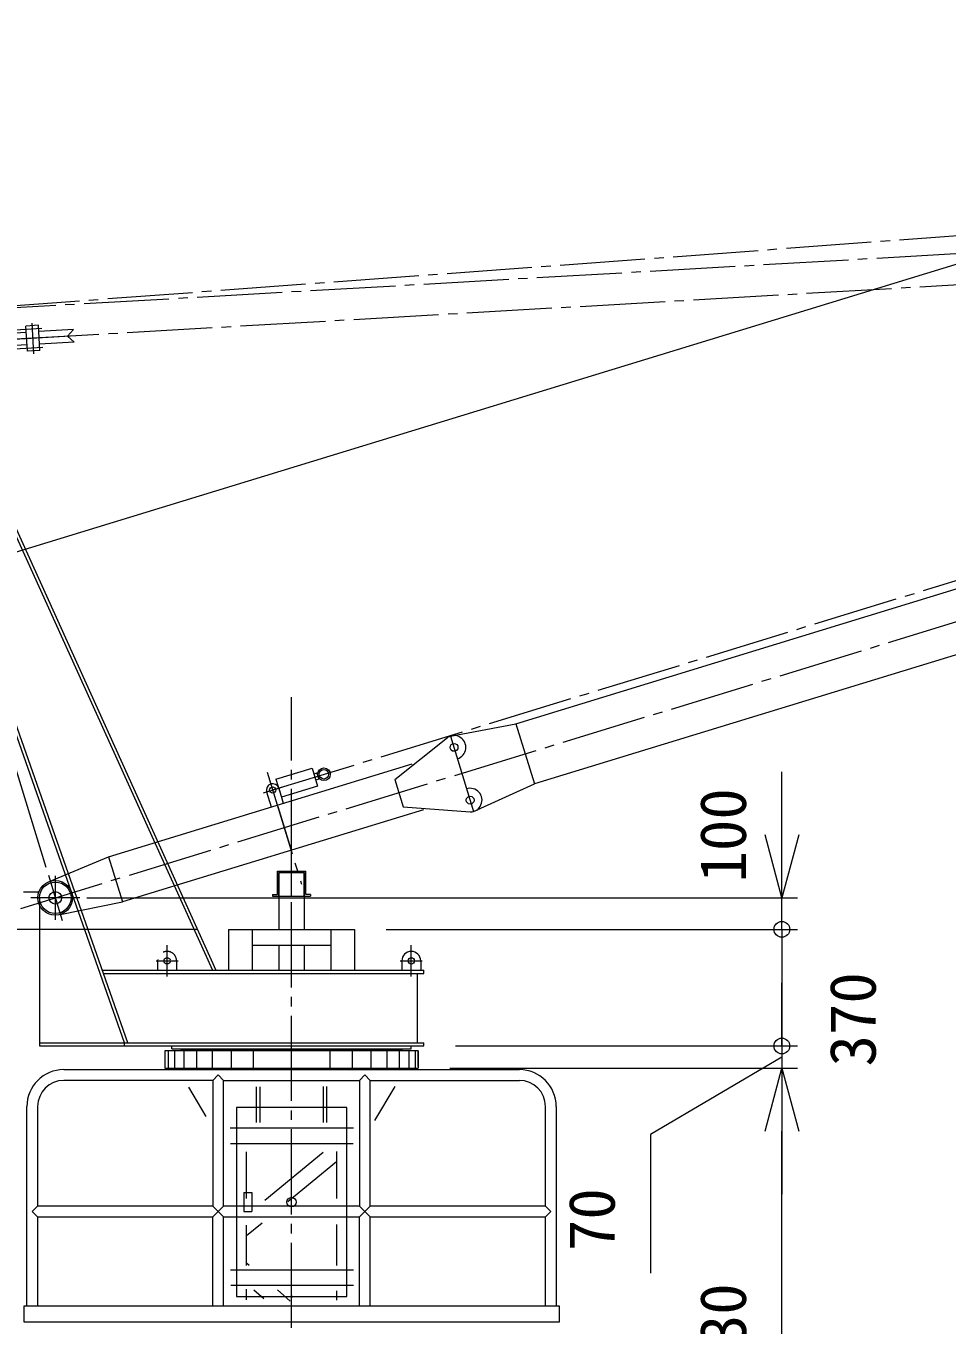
# Model space of a CAD drawing. Units: millimetres, scale not verified. Extents: x -8789 to 8797, y -12359 to 13582.
# Drawn here: x -6610 to -3686, y 4498 to 8618 of the extents above; entities that cross this region are included whole.
import ezdxf
from ezdxf.enums import TextEntityAlignment as Align

# ---------------------------------------------------------------- set-up
doc = ezdxf.new("R2010")
doc.units = ezdxf.units.MM
doc.header["$LTSCALE"] = 30
for name, pattern in [('CHAIN2', [12, 9, -1, 1, -1]), ('DASHED2', [3, 2, -1]), ('USER3', [17.25, 15, -0.75, 0.75, -0.75])]:
    doc.linetypes.add(name, pattern=pattern)
for name, color, linetype, lineweight in [('0-0_0', 7, 'Continuous', 18), ('0-2_12 常用一点鎖線', 3, 'CHAIN2', 18), ('0-3_11 常用破線', 3, 'DASHED2', 18), ('0-4_05 寸法', 7, 'Continuous', 18), ('0-6_10 常用外形線', 3, 'Continuous', 18), ('0-A_07 細線-1', 7, 'Continuous', 18)]:
    doc.layers.add(name, color=color, linetype=linetype, lineweight=lineweight)
doc.styles.add('ＭＳ ゴシック', font='')
doc.styles.get('ＭＳ ゴシック').set_extended_font_data('MS Gothic')

msp = doc.modelspace()

# ---------------------------------------------------------------- linework, layer by layer
at = {"layer": '0-0_0'}
msp.add_lwpolyline([(-5941.66, 4587.66), (-5591.66, 4587.66), (-5591.66, 5187.66), (-5941.66, 5187.66)], close=True, dxfattribs=at)
at = {"layer": '0-2_12 常用一点鎖線'}
for p, q in [((1099.27, 8304.34), (-7016.66, 7702.66)), ((-5826.54, 6194.65), (1096.34, 8313.9)), ((-6625.75, 5819.27), (1277.23, 8238.55)), ((1032.53, 8163.64), (-7016.66, 7702.66)), ((1169.52, 8074.85), (-7016.66, 7602.66)), ((-6584.54, 7578.24), (-6590.16, 7675.61)), ((-6451.36, 7635.27), (-7016.66, 7602.66)), ((-5766.66, 2328.38), (-5766.66, 6488.62)), ((-5843.72, 6250.77), (-5735.13, 5896.05)), ((-5855.23, 6185.87), (-5797.86, 6203.43)), ((-6347.38, 5982.92), (-6303.47, 5839.49)), ((-6538.62, 5924.37), (-6494.71, 5780.94)), ((-6516.66, 5922.54), (-6516.66, 5782.78)), ((-5766.66, 5857.66), (-5766.66, 5932.66)), ((-6617.66, 5871.66), (-6568.28, 5871.66)), ((-6438.63, 5852.66), (-6594.7, 5852.66)), ((-6161.66, 5602.66), (-6161.66, 5702.66)), ((-5386.66, 5602.66), (-5386.66, 5702.66)), ((-6196.66, 5652.66), (-6126.66, 5652.66)), ((-5421.66, 5652.66), (-5351.66, 5652.66))]:
    msp.add_line(p, q, dxfattribs=at)
at = {"layer": '0-3_11 常用破線'}
for p, q in [((-6191.66, 5652.66), (-6191.66, 5622.66)), ((-6131.66, 5652.66), (-6131.66, 5622.66))]:
    msp.add_line(p, q, dxfattribs=at)
msp.add_circle((-6161.66, 5652.66), 10, dxfattribs=at)
msp.add_arc((-6161.66, 5652.66), 30, 0, 180, dxfattribs=at)
at = {"layer": '0-4_05 寸法'}
for p, q in [((-6643.01, 6948.64), (624.11, 9173.27)), ((-6545.94, 5948.28), (-6848.88, 6937.91)), ((-4210.28, 6052.66), (-4210.28, 6252.66)), ((-4210.28, 5852.66), (-4210.28, 6052.66)), ((-6416.66, 5852.66), (-4160.28, 5852.66)), ((-4210.28, 5752.66), (-4210.28, 5852.66)), ((-6066.66, 5752.66), (-8464.83, 5752.66)), ((-6066.66, 5752.66), (-8464.83, 5752.66)), ((-6066.66, 5752.66), (-7772.9, 5752.66)), ((-6066.66, 5752.66), (-7336.53, 5752.66)), ((-5466.66, 5752.66), (-4160.28, 5752.66)), ((-5466.66, 5752.66), (-4160.28, 5752.66)), ((-4210.28, 5752.66), (-4210.28, 5552.66)), ((-4210.28, 5752.66), (-4210.28, 5382.66)), ((-4210.28, 5382.66), (-4210.28, 5582.66)), ((-5246.66, 5382.66), (-4160.28, 5382.66)), ((-5246.66, 5382.66), (-4160.28, 5382.66)), ((-4210.28, 5382.66), (-4210.28, 5312.66)), ((-4210.28, 5382.66), (-4210.28, 5312.66)), ((-5264.66, 5312.66), (-4160.28, 5312.66)), ((-5264.66, 5312.66), (-4160.28, 5312.66)), ((-4210.28, 5312.66), (-4210.28, 5112.66)), ((-4210.28, 5312.66), (-4210.28, 5112.66)), ((-4210.28, 3982.66), (-4210.28, 5112.66)), ((-4210.28, 5112.66), (-4210.28, 4912.66))]:
    msp.add_line(p, q, dxfattribs=at)
for points in [[(-4156.69, 6052.66), (-4210.28, 5852.66), (-4263.87, 6052.66)], [(-4210.28, 5347.66), (-4626.85, 5102.19), (-4626.85, 4662.19)], [(-4263.87, 5112.66), (-4210.28, 5312.66), (-4156.69, 5112.66)], [(-4263.87, 5112.66), (-4210.28, 5312.66), (-4156.69, 5112.66)]]:
    msp.add_lwpolyline(points, dxfattribs=at)
for centre in [(-4210.28, 5752.66), (-4210.28, 5752.66), (-4210.28, 5382.66), (-4210.28, 5382.66)]:
    msp.add_circle(centre, 25, dxfattribs=at)
at = {"layer": '0-6_10 常用外形線'}
for p, q in [((-6569.72, 7668.51), (-6609.65, 7666.2)), ((-6605.04, 7586.34), (-6609.65, 7666.2)), ((-6565.11, 7588.64), (-6569.72, 7668.51)), ((-6608.5, 7646.24), (-6718.31, 7639.9)), ((-6458.75, 7654.87), (-6568.56, 7648.54)), ((-6458.75, 7654.87), (-6477.56, 7633.76)), ((-6456.44, 7614.94), (-6477.56, 7633.76)), ((-6725.42, 7589.41), (-6555.62, 7599.2)), ((-6606.19, 7606.3), (-6716.01, 7599.97)), ((-6565.11, 7588.64), (-6605.04, 7586.34)), ((-6456.44, 7614.94), (-6566.26, 7608.61)), ((-6837.51, 7432.52), (-6017.64, 5622.66)), ((-6832.31, 7445.28), (-6006.66, 5622.66)), ((-6296.66, 5392.66), (-6996.66, 7381.32)), ((-6286.06, 5392.66), (-6984.02, 7375.51)), ((-5054.26, 6404.91), (-1872.03, 7379.07)), ((-1813.49, 7187.83), (-4995.72, 6213.67)), ((-5261.86, 6365.64), (-5054.26, 6404.91)), ((-5054.26, 6404.91), (-4995.72, 6213.67)), ((-5439.24, 6227.67), (-5271.62, 6361.03)), ((-5261.86, 6365.64), (-5188.68, 6126.59)), ((-6347.38, 5982.92), (-5383.46, 6278)), ((-5816.2, 6229.19), (-5798.64, 6171.82)), ((-5686.04, 6248.12), (-5695.6, 6245.19)), ((-5680.19, 6228.99), (-5689.75, 6226.07)), ((-5686.04, 6248.12), (-5680.19, 6228.99)), ((-5439.24, 6227.67), (-5412.9, 6141.61)), ((-5845.67, 6188.79), (-5831.03, 6140.98)), ((-5807.42, 6200.5), (-5792.78, 6152.69)), ((-5188.68, 6126.59), (-4995.72, 6213.67)), ((-5810.44, 6142.06), (-5769.46, 6008.19)), ((-5412.9, 6141.61), (-5199.35, 6124.95)), ((-5348.26, 6131.9), (-6303.47, 5839.49)), ((-6532.76, 5905.25), (-6347.38, 5982.92)), ((-5811.66, 5862.66), (-5811.66, 5937.66)), ((-5811.66, 5937.66), (-5721.66, 5937.66)), ((-5721.66, 5862.66), (-5721.66, 5937.66)), ((-5806.66, 5932.66), (-5726.66, 5932.66)), ((-5806.66, 5932.66), (-5806.66, 5752.66)), ((-5726.66, 5932.66), (-5726.66, 5752.66)), ((-5726.66, 5857.66), (-5726.66, 5932.66)), ((-5826.66, 5862.66), (-5811.66, 5862.66)), ((-5826.66, 5862.66), (-5826.66, 5857.66)), ((-5826.66, 5857.66), (-5706.66, 5857.66)), ((-5706.66, 5862.66), (-5721.66, 5862.66)), ((-5706.66, 5862.66), (-5706.66, 5857.66)), ((-6500.57, 5800.07), (-6303.47, 5839.49)), ((-5966.66, 5752.66), (-5566.66, 5752.66)), ((-5966.66, 5752.66), (-5966.66, 5622.66)), ((-5891.66, 5752.66), (-5891.66, 5622.66)), ((-5641.66, 5752.66), (-5641.66, 5622.66)), ((-5566.66, 5752.66), (-5566.66, 5622.66)), ((-5891.66, 5702.66), (-5641.66, 5702.66)), ((-5806.66, 5702.66), (-5806.66, 5622.66)), ((-5726.66, 5702.66), (-5726.66, 5622.66)), ((-5416.66, 5652.66), (-5416.66, 5622.66)), ((-5356.66, 5652.66), (-5356.66, 5622.66)), ((-6367.02, 5622.66), (-5346.66, 5622.66)), ((-6363.5, 5612.66), (-5346.66, 5612.66)), ((-5366.66, 5392.66), (-5366.66, 5612.66)), ((-5346.66, 5612.66), (-5346.66, 5622.66)), ((-6566.66, 5392.66), (-5346.66, 5392.66)), ((-6296.66, 5382.66), (-6296.66, 5392.66)), ((-5364.66, 5367.66), (-6168.66, 5367.66)), ((-6168.66, 5367.66), (-6168.66, 5312.66)), ((-6158.66, 5367.66), (-6158.66, 5312.66)), ((-6146.66, 5373.66), (-6146.66, 5382.66)), ((-6146.66, 5382.66), (-5386.66, 5382.66)), ((-6138.66, 5367.66), (-6138.66, 5312.66)), ((-6108.66, 5367.66), (-6108.66, 5312.66)), ((-6068.66, 5367.66), (-6068.66, 5312.66)), ((-6018.66, 5367.66), (-6018.66, 5312.66)), ((-5958.66, 5367.66), (-5958.66, 5312.66)), ((-5888.66, 5367.66), (-5888.66, 5312.66)), ((-5644.66, 5367.66), (-5644.66, 5312.66)), ((-5574.66, 5367.66), (-5574.66, 5312.66)), ((-5514.66, 5367.66), (-5514.66, 5312.66)), ((-5464.66, 5367.66), (-5464.66, 5312.66)), ((-5424.66, 5367.66), (-5424.66, 5312.66)), ((-5394.66, 5367.66), (-5394.66, 5312.66)), ((-5374.66, 5367.66), (-5374.66, 5312.66)), ((-5364.66, 5317.84), (-5364.66, 5367.66)), ((-5364.66, 5367.66), (-5364.66, 5312.66)), ((-5346.66, 5382.66), (-5346.66, 5392.66)), ((-6489.66, 5307.66), (-5043.66, 5307.66)), ((-6168.66, 5312.66), (-5364.66, 5312.66)), ((-6016.33, 5273.66), (-6489.66, 5273.66)), ((-6094.18, 5251.85), (-6038.31, 5158.73)), ((-5982.33, 5273.66), (-5551, 5273.66)), ((-5878.66, 5252.75), (-5878.66, 5139.93)), ((-5866.66, 5139.93), (-5866.66, 5252.81)), ((-5666.66, 5253.65), (-5666.66, 5139.93)), ((-5654.66, 5139.93), (-5654.66, 5253.7)), ((-5517, 5273.66), (-5043.66, 5273.66)), ((-5502.44, 5146.37), (-5437.49, 5254.61)), ((-6606.66, 4557.66), (-6606.66, 5190.66)), ((-6572.66, 5190.66), (-6572.66, 4874.66)), ((-4960.66, 4874.66), (-4960.66, 5190.66)), ((-4926.66, 5190.66), (-4926.66, 4557.66)), ((-5961.48, 5122.66), (-5569.69, 5122.66)), ((-5570.83, 5072.66), (-5960.79, 5072.66)), ((-5909.16, 4899.11), (-5909.16, 5046.95)), ((-5851.55, 4893.96), (-5666.32, 5046.33)), ((-5624.16, 5047.9), (-5624.16, 4899.11)), ((-5778.14, 4889.6), (-5624.16, 5016.26)), ((-6016.33, 4874.66), (-5982.33, 4840.66)), ((-6016.33, 4840.66), (-5982.33, 4874.66)), ((-5551, 4874.66), (-5517, 4840.66)), ((-5551, 4840.66), (-5517, 4874.66)), ((-6572.66, 4840.66), (-6572.66, 4557.66)), ((-6572.66, 4840.66), (-6016.33, 4840.66)), ((-6016.33, 4557.66), (-6016.33, 4840.66)), ((-5909.16, 4781.82), (-5860.38, 4821.95)), ((-5551, 4557.66), (-5551, 4840.66)), ((-4960.66, 4557.66), (-4960.66, 4840.66)), ((-5909.16, 4686.58), (-5909.16, 4813.94)), ((-5624.16, 4816.63), (-5624.16, 4686.82)), ((-5960.05, 4672.66), (-5570.13, 4672.66)), ((-5909.16, 4694.53), (-5901.33, 4687.66)), ((-5569.89, 4622.66), (-5959.81, 4622.66)), ((-5909.16, 4577.25), (-5909.16, 4610.94)), ((-5854.78, 4580.39), (-5886.01, 4607.75)), ((-5811.47, 4608.92), (-5771.1, 4573.54)), ((-5624.16, 4606.15), (-5624.16, 4576.35))]:
    msp.add_line(p, q, dxfattribs=at)
for points in [[(-6725.42, 7589.41), (-6728.87, 7649.31), (-6559.08, 7659.1)], [(-5816.2, 6229.19), (-5701.46, 6264.31), (-5683.89, 6206.94), (-5798.64, 6171.82)], [(-5806.66, 5857.66), (-5806.66, 5932.66), (-5726.66, 5932.66)], [(-6566.66, 5852.66), (-6566.66, 5382.66), (-5346.66, 5382.66)], [(-6146.66, 5373.66), (-5386.66, 5373.66), (-5386.66, 5382.66)], [(-6116.66, 5367.66), (-6116.66, 5372.66), (-5416.66, 5372.66), (-5416.66, 5367.66)], [(-6016.33, 5273.66), (-5999.33, 5290.66), (-5982.33, 5273.66)], [(-5551, 5273.66), (-5534, 5290.66), (-5517, 5273.66)], [(-6016.33, 5273.66), (-6016.33, 4874.66), (-6572.66, 4874.66)], [(-5551, 5273.66), (-5551, 4874.66), (-5982.33, 4874.66), (-5982.33, 5273.66)], [(-4960.66, 4874.66), (-5517, 4874.66), (-5517, 5273.66)], [(-6572.66, 4874.66), (-6589.66, 4857.66), (-6572.66, 4840.66)], [(-4960.66, 4874.66), (-4943.66, 4857.66), (-4960.66, 4840.66)], [(-5982.33, 4557.66), (-5982.33, 4840.66), (-5551, 4840.66)], [(-5517, 4557.66), (-5517, 4840.66), (-4960.66, 4840.66)]]:
    msp.add_lwpolyline(points, dxfattribs=at)
msp.add_lwpolyline([(-6616.66, 4507.66), (-4916.66, 4507.66), (-4916.66, 4557.66), (-6616.66, 4557.66)], close=True, dxfattribs=at)
for centre, radius in [((-5250.88, 6329.78), 12.5), ((-5663.99, 6244.41), 20), ((-5663.99, 6244.41), 15), ((-5826.54, 6194.65), 10), ((-5199.66, 6162.44), 12.5), ((-6516.66, 5852.66), 55), ((-6516.66, 5852.66), 50), ((-6516.66, 5852.66), 20), ((-6516.66, 5852.66), 20), ((-5386.66, 5652.66), 10)]:
    msp.add_circle(centre, radius, dxfattribs=at)
for centre, radius, start, end in [((-5250.88, 6329.78), 37.5, 287.31507, 123.56542), ((-5826.54, 6194.65), 20, 17.02054, 197.02054), ((-5199.66, 6162.44), 37.5, 270.47567, 107.55989), ((-5386.66, 5652.66), 30, 0, 180), ((-6489.66, 5190.66), 117, 90, 180), ((-5043.66, 5190.66), 117, 0, 90), ((-6489.66, 5190.66), 83, 90, 180), ((-5043.66, 5190.66), 83, 0, 90)]:
    msp.add_arc(centre, radius, start, end, dxfattribs=at)
at = {"layer": '0-A_07 細線-1'}
for p, q in [((-5917.63, 4917.66), (-5892.63, 4917.66)), ((-5917.63, 4917.66), (-5917.63, 4857.66)), ((-5892.63, 4917.66), (-5892.63, 4857.66)), ((-5917.63, 4857.66), (-5892.63, 4857.66))]:
    msp.add_line(p, q, dxfattribs=at)
at = {"layer": '0-A_07 細線-1', "linetype": 'USER3'}
msp.add_line((-5766.66, 4590.92), (-5766.66, 4583.35), dxfattribs=at)
at = {"layer": '0-A_07 細線-1'}
msp.add_circle((-5766.66, 4887.66), 15, dxfattribs=at)

# ---------------------------------------------------------------- texts
at = {"layer": '0-4_05 寸法', "style": 'ＭＳ ゴシック'}
for s, p in [('100', (-4280.28, 5901.22)), ('370', (-3868.41, 5317.66)), ('70', (-4696.85, 4732.19)), ('1530', (-4280.28, 4230.99))]:
    msp.add_text(s, height=146.6, rotation=90, dxfattribs=at).set_placement(p, align=Align.BOTTOM_LEFT)

doc.saveas('drawing.dxf')
